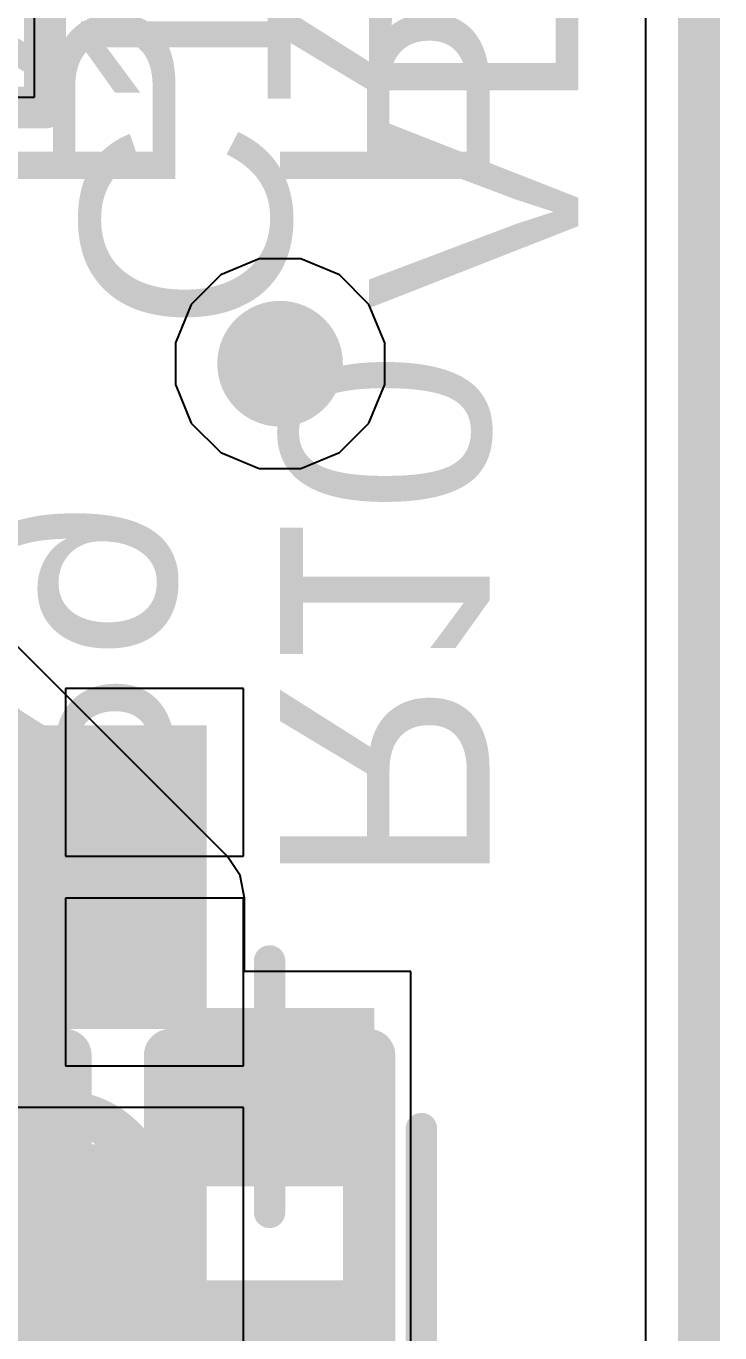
# Model space of a CAD drawing. Header units: inches. Extents: x -1.9 to 51.5, y -1.6 to 35.1.
# Drawn here: x 46.79 to 50.1, y 10.38 to 16.61 of the extents above; entities that cross this region are included whole.
import ezdxf

# ---------------------------------------------------------------- set-up
doc = ezdxf.new("R2010")
doc.units = ezdxf.units.IN
for name, color, linetype in [('Assembly Notes', 76, 'Continuous'), ('Board Shape', 56, 'Continuous'), ('Bottom Layer', 76, 'Continuous'), ('Bottom Layer 1', 5, 'Continuous'), ('Bottom Overlay', 54, 'Continuous'), ('Bottom Paste', 16, 'Continuous'), ('Bottom Solder', 6, 'Continuous'), ('Mechanical 13', 56, 'Continuous'), ('Mechanical 15', 56, 'Continuous'), ('Mechanical 16', 56, 'Continuous'), ('Mechanical 5', 56, 'Continuous'), ('Top Layer', 16, 'Continuous'), ('Top Layer 1', 1, 'Continuous'), ('Top Overlay', 2, 'Continuous'), ('Top Paste', 8, 'Continuous'), ('Top Solder', 216, 'Continuous'), ('Via Holes', 16, 'Continuous')]:
    doc.layers.add(name, color=color, linetype=linetype)
doc.styles.add('Arial', font='', dxfattribs={"height": 0.2})
doc.styles.add('GOST type B', font='', dxfattribs={"height": 0.2})
doc.styles.get('Arial').set_extended_font_data('Arial')
doc.styles.get('GOST type B').set_extended_font_data('GOST type B')

# ---------------------------------------------------------------- blocks, each defined once
blk = doc.blocks.new('0603R_B_102')
at = {"layer": 'Bottom Layer 1'}
for points in [[(-0.25000077, 0.47500032), (-0.25000077, -0.47500032), (-1.05000171, -0.47500032), (-1.05000171, 0.47500032)], [(1.04999917, 0.47500032), (1.04999917, -0.47500032), (0.24999823, -0.47500032), (0.24999823, 0.47500032)]]:
    blk.add_hatch(color=5, dxfattribs=at).paths.add_polyline_path(points)
at = {"layer": 'Bottom Paste'}
for points in [[(-0.25000077, 0.47500032), (-0.25000077, -0.47500032), (-1.05000171, -0.47500032), (-1.05000171, 0.47500032)], [(1.04999917, 0.47500032), (1.04999917, -0.47500032), (0.24999823, -0.47500032), (0.24999823, 0.47500032)]]:
    blk.add_hatch(color=16, dxfattribs=at).paths.add_polyline_path(points)
at = {"layer": 'Bottom Solder'}
for points in [[(-0.22499955, 0.50000154), (-0.22499955, -0.50000154), (-1.07500293, -0.50000154), (-1.07500293, 0.50000154)], [(1.07500039, 0.50000154), (1.07500039, -0.50000154), (0.22499701, -0.50000154), (0.22499701, 0.50000154)]]:
    blk.add_hatch(color=6, dxfattribs=at).paths.add_polyline_path(points)
at = {"layer": 'Assembly Notes'}
for points in [[(-0.8500008399999999, -0.47500032, 0.2499995, 0.2499995, 0), (-0.8500008399999999, 0.47500032, 0.2499995, 0.2499995, 0)], [(0.8499983, 0.47500032, 0.2499995, 0.2499995, 0), (-0.8500008399999999, 0.47500032, 0.2499995, 0.2499995, 0)], [(0.8499983, -0.47500032, 0.2499995, 0.2499995, 0), (0.8499983, 0.47500032, 0.2499995, 0.2499995, 0)], [(0.8499983, -0.47500032, 0.2499995, 0.2499995, 0), (-0.8500008399999999, -0.47500032, 0.2499995, 0.2499995, 0)]]:
    blk.add_lwpolyline(points, format="xyseb", dxfattribs=at)
for points in [[(-0.9125000799999999, 0.47500032, 0.12499848, 0.12499848, 1), (-0.7875015999999999, 0.47500032, 0.12499848, 0.12499848, 1)], [(-0.9125000799999999, 0.47500032, 0.12499848, 0.12499848, 1), (-0.7875015999999999, 0.47500032, 0.12499848, 0.12499848, 1)], [(0.78749906, 0.47500032, 0.12499848, 0.12499848, 1), (0.9124975399999999, 0.47500032, 0.12499848, 0.12499848, 1)], [(0.78749906, 0.47500032, 0.12499848, 0.12499848, 1), (0.9124975399999999, 0.47500032, 0.12499848, 0.12499848, 1)], [(-0.9125000799999999, -0.47500032, 0.12499848, 0.12499848, 1), (-0.7875015999999999, -0.47500032, 0.12499848, 0.12499848, 1)], [(-0.9125000799999999, -0.47500032, 0.12499848, 0.12499848, 1), (-0.7875015999999999, -0.47500032, 0.12499848, 0.12499848, 1)], [(0.78749906, -0.47500032, 0.12499848, 0.12499848, 1), (0.9124975399999999, -0.47500032, 0.12499848, 0.12499848, 1)], [(0.78749906, -0.47500032, 0.12499848, 0.12499848, 1), (0.9124975399999999, -0.47500032, 0.12499848, 0.12499848, 1)]]:
    blk.add_lwpolyline(points, format="xyseb", close=True, dxfattribs=at)
at = {"layer": 'Bottom Overlay'}
for points in [[(0.499999, 0.72499982, 0.1499997, 0.1499997, 0), (-0.499999, 0.72499982, 0.1499997, 0.1499997, 0)], [(0.499999, -0.72499982, 0.1499997, 0.1499997, 0), (-0.499999, -0.72499982, 0.1499997, 0.1499997, 0)]]:
    blk.add_lwpolyline(points, format="xyseb", dxfattribs=at)
for points in [[(-0.53749956, 0.72499982, 0.07499858, 0.07499858, 1), (-0.46249844, 0.72499982, 0.07499858, 0.07499858, 1)], [(0.46249844, 0.72499982, 0.07499858, 0.07499858, 1), (0.53749956, 0.72499982, 0.07499858, 0.07499858, 1)], [(-0.53749956, -0.72499982, 0.07499858, 0.07499858, 1), (-0.46249844, -0.72499982, 0.07499858, 0.07499858, 1)], [(0.46249844, -0.72499982, 0.07499858, 0.07499858, 1), (0.53749956, -0.72499982, 0.07499858, 0.07499858, 1)]]:
    blk.add_lwpolyline(points, format="xyseb", close=True, dxfattribs=at)
at = {"layer": 'Assembly Notes', "style": 'GOST type B', "text_generation_flag": 2}
blk.add_text('R8', height=2.15000078, rotation=-180, dxfattribs=at).set_placement((-2.40000028, -1.39999974))
blk = doc.blocks.new('0603R_B_103')
at = {"layer": 'Bottom Layer 1'}
for points in [[(-0.25000077, 0.47500032), (-0.25000077, -0.47500032), (-1.05000171, -0.47500032), (-1.05000171, 0.47500032)], [(1.04999917, 0.47500032), (1.04999917, -0.47500032), (0.24999823, -0.47500032), (0.24999823, 0.47500032)]]:
    blk.add_hatch(color=5, dxfattribs=at).paths.add_polyline_path(points)
at = {"layer": 'Bottom Paste'}
for points in [[(-0.25000077, 0.47500032), (-0.25000077, -0.47500032), (-1.05000171, -0.47500032), (-1.05000171, 0.47500032)], [(1.04999917, 0.47500032), (1.04999917, -0.47500032), (0.24999823, -0.47500032), (0.24999823, 0.47500032)]]:
    blk.add_hatch(color=16, dxfattribs=at).paths.add_polyline_path(points)
at = {"layer": 'Bottom Solder'}
for points in [[(-0.22499955, 0.50000154), (-0.22499955, -0.50000154), (-1.07500293, -0.50000154), (-1.07500293, 0.50000154)], [(1.07500039, 0.50000154), (1.07500039, -0.50000154), (0.22499701, -0.50000154), (0.22499701, 0.50000154)]]:
    blk.add_hatch(color=6, dxfattribs=at).paths.add_polyline_path(points)
at = {"layer": 'Assembly Notes'}
for points in [[(-0.8500008399999999, -0.47500032, 0.2499995, 0.2499995, 0), (-0.8500008399999999, 0.47500032, 0.2499995, 0.2499995, 0)], [(0.8499983, 0.47500032, 0.2499995, 0.2499995, 0), (-0.8500008399999999, 0.47500032, 0.2499995, 0.2499995, 0)], [(0.8499983, -0.47500032, 0.2499995, 0.2499995, 0), (0.8499983, 0.47500032, 0.2499995, 0.2499995, 0)], [(0.8499983, -0.47500032, 0.2499995, 0.2499995, 0), (-0.8500008399999999, -0.47500032, 0.2499995, 0.2499995, 0)]]:
    blk.add_lwpolyline(points, format="xyseb", dxfattribs=at)
for points in [[(-0.9125000799999999, 0.47500032, 0.12499848, 0.12499848, 1), (-0.7875015999999999, 0.47500032, 0.12499848, 0.12499848, 1)], [(-0.9125000799999999, 0.47500032, 0.12499848, 0.12499848, 1), (-0.7875015999999999, 0.47500032, 0.12499848, 0.12499848, 1)], [(0.78749906, 0.47500032, 0.12499848, 0.12499848, 1), (0.9124975399999999, 0.47500032, 0.12499848, 0.12499848, 1)], [(0.78749906, 0.47500032, 0.12499848, 0.12499848, 1), (0.9124975399999999, 0.47500032, 0.12499848, 0.12499848, 1)], [(-0.9125000799999999, -0.47500032, 0.12499848, 0.12499848, 1), (-0.7875015999999999, -0.47500032, 0.12499848, 0.12499848, 1)], [(-0.9125000799999999, -0.47500032, 0.12499848, 0.12499848, 1), (-0.7875015999999999, -0.47500032, 0.12499848, 0.12499848, 1)], [(0.78749906, -0.47500032, 0.12499848, 0.12499848, 1), (0.9124975399999999, -0.47500032, 0.12499848, 0.12499848, 1)], [(0.78749906, -0.47500032, 0.12499848, 0.12499848, 1), (0.9124975399999999, -0.47500032, 0.12499848, 0.12499848, 1)]]:
    blk.add_lwpolyline(points, format="xyseb", close=True, dxfattribs=at)
at = {"layer": 'Bottom Overlay'}
for points in [[(0.499999, 0.72499982, 0.1499997, 0.1499997, 0), (-0.499999, 0.72499982, 0.1499997, 0.1499997, 0)], [(0.499999, -0.72499982, 0.1499997, 0.1499997, 0), (-0.499999, -0.72499982, 0.1499997, 0.1499997, 0)]]:
    blk.add_lwpolyline(points, format="xyseb", dxfattribs=at)
for points in [[(-0.53749956, 0.72499982, 0.07499858, 0.07499858, 1), (-0.46249844, 0.72499982, 0.07499858, 0.07499858, 1)], [(0.46249844, 0.72499982, 0.07499858, 0.07499858, 1), (0.53749956, 0.72499982, 0.07499858, 0.07499858, 1)], [(-0.53749956, -0.72499982, 0.07499858, 0.07499858, 1), (-0.46249844, -0.72499982, 0.07499858, 0.07499858, 1)], [(0.46249844, -0.72499982, 0.07499858, 0.07499858, 1), (0.53749956, -0.72499982, 0.07499858, 0.07499858, 1)]]:
    blk.add_lwpolyline(points, format="xyseb", close=True, dxfattribs=at)
at = {"layer": 'Assembly Notes', "style": 'GOST type B', "text_generation_flag": 2}
blk.add_text('R7', height=2.15000078, rotation=-180, dxfattribs=at).set_placement((-2.40000028, -1.39999974))
blk = doc.blocks.new('0603R_164')
at = {"layer": 'Top Layer 1'}
for points in [[(-1.05000171, -0.47500032), (-1.05000171, 0.47500032), (-0.25000077, 0.47500032), (-0.25000077, -0.47500032)], [(0.24999823, -0.47500032), (0.24999823, 0.47500032), (1.04999917, 0.47500032), (1.04999917, -0.47500032)]]:
    blk.add_hatch(color=1, dxfattribs=at).paths.add_polyline_path(points)
at = {"layer": 'Top Paste'}
for points in [[(-1.05000171, -0.47500032), (-1.05000171, 0.47500032), (-0.25000077, 0.47500032), (-0.25000077, -0.47500032)], [(0.24999823, -0.47500032), (0.24999823, 0.47500032), (1.04999917, 0.47500032), (1.04999917, -0.47500032)]]:
    blk.add_hatch(color=8, dxfattribs=at).paths.add_polyline_path(points)
at = {"layer": 'Top Solder'}
for points in [[(-1.07500293, -0.50000154), (-1.07500293, 0.50000154), (-0.22499955, 0.50000154), (-0.22499955, -0.50000154)], [(0.22499701, -0.50000154), (0.22499701, 0.50000154), (1.07500039, 0.50000154), (1.07500039, -0.50000154)]]:
    blk.add_hatch(color=216, dxfattribs=at).paths.add_polyline_path(points)
at = {"layer": 'Assembly Notes'}
for points in [[(-0.8500008399999999, 0.47500032, 0.2499995, 0.2499995, 0), (0.8499983, 0.47500032, 0.2499995, 0.2499995, 0)], [(-0.8500008399999999, -0.47500032, 0.2499995, 0.2499995, 0), (-0.8500008399999999, 0.47500032, 0.2499995, 0.2499995, 0)], [(0.8499983, -0.47500032, 0.2499995, 0.2499995, 0), (0.8499983, 0.47500032, 0.2499995, 0.2499995, 0)], [(-0.8500008399999999, -0.47500032, 0.2499995, 0.2499995, 0), (0.8499983, -0.47500032, 0.2499995, 0.2499995, 0)]]:
    blk.add_lwpolyline(points, format="xyseb", dxfattribs=at)
for points in [[(-0.9125000799999999, 0.47500032, 0.12499848, 0.12499848, 1), (-0.7875015999999999, 0.47500032, 0.12499848, 0.12499848, 1)], [(-0.9125000799999999, 0.47500032, 0.12499848, 0.12499848, 1), (-0.7875015999999999, 0.47500032, 0.12499848, 0.12499848, 1)], [(0.78749906, 0.47500032, 0.12499848, 0.12499848, 1), (0.9124975399999999, 0.47500032, 0.12499848, 0.12499848, 1)], [(0.78749906, 0.47500032, 0.12499848, 0.12499848, 1), (0.9124975399999999, 0.47500032, 0.12499848, 0.12499848, 1)], [(-0.9125000799999999, -0.47500032, 0.12499848, 0.12499848, 1), (-0.7875015999999999, -0.47500032, 0.12499848, 0.12499848, 1)], [(-0.9125000799999999, -0.47500032, 0.12499848, 0.12499848, 1), (-0.7875015999999999, -0.47500032, 0.12499848, 0.12499848, 1)], [(0.78749906, -0.47500032, 0.12499848, 0.12499848, 1), (0.9124975399999999, -0.47500032, 0.12499848, 0.12499848, 1)], [(0.78749906, -0.47500032, 0.12499848, 0.12499848, 1), (0.9124975399999999, -0.47500032, 0.12499848, 0.12499848, 1)]]:
    blk.add_lwpolyline(points, format="xyseb", close=True, dxfattribs=at)
at = {"layer": 'Top Overlay'}
for points in [[(-0.499999, 0.72499982, 0.1499997, 0.1499997, 0), (0.499999, 0.72499982, 0.1499997, 0.1499997, 0)], [(-0.499999, -0.72499982, 0.1499997, 0.1499997, 0), (0.499999, -0.72499982, 0.1499997, 0.1499997, 0)]]:
    blk.add_lwpolyline(points, format="xyseb", dxfattribs=at)
for points in [[(-0.53749956, 0.72499982, 0.07499858, 0.07499858, 1), (-0.46249844, 0.72499982, 0.07499858, 0.07499858, 1)], [(0.46249844, 0.72499982, 0.07499858, 0.07499858, 1), (0.53749956, 0.72499982, 0.07499858, 0.07499858, 1)], [(-0.53749956, -0.72499982, 0.07499858, 0.07499858, 1), (-0.46249844, -0.72499982, 0.07499858, 0.07499858, 1)], [(0.46249844, -0.72499982, 0.07499858, 0.07499858, 1), (0.53749956, -0.72499982, 0.07499858, 0.07499858, 1)]]:
    blk.add_lwpolyline(points, format="xyseb", close=True, dxfattribs=at)
at = {"layer": 'Assembly Notes', "style": 'GOST type B'}
blk.add_text('R6', height=2.15000078, rotation=360, dxfattribs=at).set_placement((-2.40000028, 1.39999974))
blk = doc.blocks.new('0805D_170')
at = {"layer": 'Top Layer 1'}
for points in [[(-1.70000041, -0.7499997700000002), (-1.70000041, 0.7499997699999997), (-0.3000006700000001, 0.7499997700000002), (-0.3000006699999999, -0.7499997699999997)], [(0.3000006700000001, -0.7499997700000002), (0.3000006699999999, 0.7499997699999997), (1.70000041, 0.7499997700000002), (1.70000041, -0.7499997699999997)]]:
    blk.add_hatch(color=1, dxfattribs=at).paths.add_polyline_path(points)
at = {"layer": 'Top Paste'}
for points in [[(-1.70000041, -0.7499997700000002), (-1.70000041, 0.7499997699999997), (-0.3000006700000001, 0.7499997700000002), (-0.3000006699999999, -0.7499997699999997)], [(0.3000006700000001, -0.7499997700000002), (0.3000006699999999, 0.7499997699999997), (1.70000041, 0.7499997700000002), (1.70000041, -0.7499997699999997)]]:
    blk.add_hatch(color=8, dxfattribs=at).paths.add_polyline_path(points)
at = {"layer": 'Top Solder'}
for points in [[(-1.72500163, -0.7750009900000001), (-1.72500163, 0.7750009899999998), (-0.2749994500000001, 0.7750009900000001), (-0.2749994499999999, -0.7750009899999998)], [(0.2749994500000001, -0.7750009900000001), (0.2749994499999999, 0.7750009899999998), (1.72500163, 0.7750009900000001), (1.72500163, -0.7750009899999998)]]:
    blk.add_hatch(color=216, dxfattribs=at).paths.add_polyline_path(points)
at = {"layer": 'Top Overlay'}
for points in [[(0.5999987999999999, 1.07499912, 0.1499997, 0.1499997, 0), (-0.5999987999999999, 1.07499912, 0.1499997, 0.1499997, 0)], [(1.97499986, 1.07499912, 0.1499997, 0.1499997, 0), (1.32500116, 1.07499912, 0.1499997, 0.1499997, 0)], [(1.97499986, 0.4250004199999999, 0.1499997, 0.1499997, 0), (1.97499986, 1.07499912, 0.1499997, 0.1499997, 0)], [(1.97499986, -1.07499912, 0.1499997, 0.1499997, 0), (1.97499986, -0.4250004199999999, 0.1499997, 0.1499997, 0)], [(0.5999987999999999, -1.07499912, 0.1499997, 0.1499997, 0), (-0.5999987999999999, -1.07499912, 0.1499997, 0.1499997, 0)], [(1.97499986, -1.07499912, 0.1499997, 0.1499997, 0), (1.32500116, -1.07499912, 0.1499997, 0.1499997, 0)]]:
    blk.add_lwpolyline(points, format="xyseb", dxfattribs=at)
for points in [[(-0.63749936, 1.07499912, 0.07499858, 0.07499858, 1), (-0.56249824, 1.07499912, 0.07499858, 0.07499858, 1)], [(0.56249824, 1.07499912, 0.07499858, 0.07499858, 1), (0.63749936, 1.07499912, 0.07499858, 0.07499858, 1)], [(1.2875006, 1.07499912, 0.07499858, 0.07499858, 1), (1.36250172, 1.07499912, 0.07499858, 0.07499858, 1)], [(1.9374993, 1.07499912, 0.07499858, 0.07499858, 1), (2.01250042, 1.07499912, 0.07499858, 0.07499858, 1)], [(1.9374993, 1.07499912, 0.07499858, 0.07499858, 1), (2.01250042, 1.07499912, 0.07499858, 0.07499858, 1)], [(1.9374993, 0.4250004199999999, 0.07499858, 0.07499858, 1), (2.01250042, 0.4250004199999999, 0.07499858, 0.07499858, 1)], [(1.9374993, -0.4250004199999999, 0.07499858, 0.07499858, 1), (2.01250042, -0.4250004199999999, 0.07499858, 0.07499858, 1)], [(-0.63749936, -1.07499912, 0.07499858, 0.07499858, 1), (-0.56249824, -1.07499912, 0.07499858, 0.07499858, 1)], [(0.56249824, -1.07499912, 0.07499858, 0.07499858, 1), (0.63749936, -1.07499912, 0.07499858, 0.07499858, 1)], [(1.2875006, -1.07499912, 0.07499858, 0.07499858, 1), (1.36250172, -1.07499912, 0.07499858, 0.07499858, 1)], [(1.9374993, -1.07499912, 0.07499858, 0.07499858, 1), (2.01250042, -1.07499912, 0.07499858, 0.07499858, 1)], [(1.9374993, -1.07499912, 0.07499858, 0.07499858, 1), (2.01250042, -1.07499912, 0.07499858, 0.07499858, 1)]]:
    blk.add_lwpolyline(points, format="xyseb", close=True, dxfattribs=at)
blk = doc.blocks.new('1210C_176')
at = {"layer": 'Top Layer 1'}
for points in [[(-2.10207606, 1.35309991), (-1.14792506, 1.35309991), (-1.14792506, -1.35309991), (-2.10207606, -1.35309991)], [(1.14792506, 1.35309991), (2.10207606, 1.35309991), (2.10207606, -1.35309991), (1.14792506, -1.35309991)]]:
    blk.add_hatch(color=1, dxfattribs=at).paths.add_polyline_path(points)
at = {"layer": 'Top Paste'}
for points in [[(-2.10207606, 1.35309991), (-1.14792506, 1.35309991), (-1.14792506, -1.35309991), (-2.10207606, -1.35309991)], [(1.14792506, 1.35309991), (2.10207606, 1.35309991), (2.10207606, -1.35309991), (1.14792506, -1.35309991)]]:
    blk.add_hatch(color=8, dxfattribs=at).paths.add_polyline_path(points)
at = {"layer": 'Top Solder'}
for points in [[(-2.12707728, 1.37810113), (-1.12292384, 1.37810113), (-1.12292384, -1.37810113), (-2.12707728, -1.37810113)], [(1.12292384, 1.37810113), (2.12707728, 1.37810113), (2.12707728, -1.37810113), (1.12292384, -1.37810113)]]:
    blk.add_hatch(color=216, dxfattribs=at).paths.add_polyline_path(points)
at = {"layer": 'Mechanical 13'}
for points in [[(-1.59999934, 1.25000004, 0.1999996, 0.1999996, 0), (1.59999934, 1.25000004, 0.1999996, 0.1999996, 0)], [(-1.59999934, 1.25000004, 0.1999996, 0.1999996, 0), (-1.59999934, -1.25000004, 0.1999996, 0.1999996, 0)], [(1.59999934, 1.25000004, 0.1999996, 0.1999996, 0), (1.59999934, -1.25000004, 0.1999996, 0.1999996, 0)], [(-1.59999934, -1.25000004, 0.1999996, 0.1999996, 0), (1.59999934, -1.25000004, 0.1999996, 0.1999996, 0)]]:
    blk.add_lwpolyline(points, format="xyseb", dxfattribs=at)
for points in [[(-1.64999924, 1.25000004, 0.0999998, 0.0999998, 1), (-1.54999944, 1.25000004, 0.0999998, 0.0999998, 1)], [(-1.64999924, 1.25000004, 0.0999998, 0.0999998, 1), (-1.54999944, 1.25000004, 0.0999998, 0.0999998, 1)], [(1.54999944, 1.25000004, 0.0999998, 0.0999998, 1), (1.64999924, 1.25000004, 0.0999998, 0.0999998, 1)], [(1.54999944, 1.25000004, 0.0999998, 0.0999998, 1), (1.64999924, 1.25000004, 0.0999998, 0.0999998, 1)], [(-1.64999924, -1.25000004, 0.0999998, 0.0999998, 1), (-1.54999944, -1.25000004, 0.0999998, 0.0999998, 1)], [(-1.64999924, -1.25000004, 0.0999998, 0.0999998, 1), (-1.54999944, -1.25000004, 0.0999998, 0.0999998, 1)], [(1.54999944, -1.25000004, 0.0999998, 0.0999998, 1), (1.64999924, -1.25000004, 0.0999998, 0.0999998, 1)], [(1.54999944, -1.25000004, 0.0999998, 0.0999998, 1), (1.64999924, -1.25000004, 0.0999998, 0.0999998, 1)]]:
    blk.add_lwpolyline(points, format="xyseb", close=True, dxfattribs=at)
at = {"layer": 'Mechanical 15'}
for points in [[(-2.35207556, 1.60309814, 0.1999996, 0.1999996, 0), (2.35207556, 1.60309814, 0.1999996, 0.1999996, 0)], [(-2.35207556, 1.60309814, 0.1999996, 0.1999996, 0), (-2.35207556, -1.60310068, 0.1999996, 0.1999996, 0)], [(2.35207556, 1.60309814, 0.1999996, 0.1999996, 0), (2.35207556, -1.60310068, 0.1999996, 0.1999996, 0)], [(-2.35207556, -1.60310068, 0.1999996, 0.1999996, 0), (2.35207556, -1.60310068, 0.1999996, 0.1999996, 0)]]:
    blk.add_lwpolyline(points, format="xyseb", dxfattribs=at)
for points in [[(-2.40207546, 1.60309814, 0.0999998, 0.0999998, 1), (-2.30207566, 1.60309814, 0.0999998, 0.0999998, 1)], [(-2.40207546, 1.60309814, 0.0999998, 0.0999998, 1), (-2.30207566, 1.60309814, 0.0999998, 0.0999998, 1)], [(2.30207566, 1.60309814, 0.0999998, 0.0999998, 1), (2.40207546, 1.60309814, 0.0999998, 0.0999998, 1)], [(2.30207566, 1.60309814, 0.0999998, 0.0999998, 1), (2.40207546, 1.60309814, 0.0999998, 0.0999998, 1)], [(-2.40207546, -1.60310068, 0.0999998, 0.0999998, 1), (-2.30207566, -1.60310068, 0.0999998, 0.0999998, 1)], [(-2.40207546, -1.60310068, 0.0999998, 0.0999998, 1), (-2.30207566, -1.60310068, 0.0999998, 0.0999998, 1)], [(2.30207566, -1.60310068, 0.0999998, 0.0999998, 1), (2.40207546, -1.60310068, 0.0999998, 0.0999998, 1)], [(2.30207566, -1.60310068, 0.0999998, 0.0999998, 1), (2.40207546, -1.60310068, 0.0999998, 0.0999998, 1)]]:
    blk.add_lwpolyline(points, format="xyseb", close=True, dxfattribs=at)
at = {"layer": 'Mechanical 16'}
for points in [[(0, 0.499999, 0.0999998, 0.0999998, 0), (0, -0.499999, 0.0999998, 0.0999998, 0)], [(-0.499999, 0, 0.0999998, 0.0999998, 0), (0.499999, 0, 0.0999998, 0.0999998, 0)]]:
    blk.add_lwpolyline(points, format="xyseb", dxfattribs=at)
for points in [[(-0.02499868, 0.499999, 0.0499999, 0.0499999, 1), (0.02499868, 0.499999, 0.0499999, 0.0499999, 1)], [(-0.5249976799999999, 0, 0.0499999, 0.0499999, 1), (-0.47500032, 0, 0.0499999, 0.0499999, 1)], [(0.47500032, 0, 0.0499999, 0.0499999, 1), (0.5249976799999999, 0, 0.0499999, 0.0499999, 1)], [(-0.02499868, -0.499999, 0.0499999, 0.0499999, 1), (0.02499868, -0.499999, 0.0499999, 0.0499999, 1)]]:
    blk.add_lwpolyline(points, format="xyseb", close=True, dxfattribs=at)
at = {"layer": 'Mechanical 5'}
for points in [[(-2.35207556, 1.60309814, 0.1999996, 0.1999996, 0), (2.35207556, 1.60309814, 0.1999996, 0.1999996, 0)], [(-2.35207556, 1.60309814, 0.1999996, 0.1999996, 0), (-2.35207556, -1.60310322, 0.1999996, 0.1999996, 0)], [(2.35207556, 1.60309814, 0.1999996, 0.1999996, 0), (2.35207556, -1.60310322, 0.1999996, 0.1999996, 0)], [(-2.35207556, -1.60310322, 0.1999996, 0.1999996, 0), (2.35207556, -1.60310322, 0.1999996, 0.1999996, 0)]]:
    blk.add_lwpolyline(points, format="xyseb", dxfattribs=at)
for points in [[(-2.40207546, 1.60309814, 0.0999998, 0.0999998, 1), (-2.30207566, 1.60309814, 0.0999998, 0.0999998, 1)], [(-2.40207546, 1.60309814, 0.0999998, 0.0999998, 1), (-2.30207566, 1.60309814, 0.0999998, 0.0999998, 1)], [(2.30207566, 1.60309814, 0.0999998, 0.0999998, 1), (2.40207546, 1.60309814, 0.0999998, 0.0999998, 1)], [(2.30207566, 1.60309814, 0.0999998, 0.0999998, 1), (2.40207546, 1.60309814, 0.0999998, 0.0999998, 1)], [(-2.40207546, -1.60310322, 0.0999998, 0.0999998, 1), (-2.30207566, -1.60310322, 0.0999998, 0.0999998, 1)], [(-2.40207546, -1.60310322, 0.0999998, 0.0999998, 1), (-2.30207566, -1.60310322, 0.0999998, 0.0999998, 1)], [(2.30207566, -1.60310322, 0.0999998, 0.0999998, 1), (2.40207546, -1.60310322, 0.0999998, 0.0999998, 1)], [(2.30207566, -1.60310322, 0.0999998, 0.0999998, 1), (2.40207546, -1.60310322, 0.0999998, 0.0999998, 1)]]:
    blk.add_lwpolyline(points, format="xyseb", close=True, dxfattribs=at)
at = {"layer": 'Top Overlay'}
for points in [[(-0.75000104, 1.27500126, 0.1499997, 0.1499997, 0), (0.75000104, 1.27500126, 0.1499997, 0.1499997, 0)], [(0, 0.9249994199999999, 0.1499997, 0.1499997, 0), (0, 0, 0.1499997, 0.1499997, 0)], [(0, 0, 0.1499997, 0.1499997, 0), (0, -0.9249994199999999, 0.1499997, 0.1499997, 0)], [(-0.75000104, -1.27500126, 0.1499997, 0.1499997, 0), (0.75000104, -1.27500126, 0.1499997, 0.1499997, 0)]]:
    blk.add_lwpolyline(points, format="xyseb", dxfattribs=at)
for points in [[(-0.7875015999999999, 1.27500126, 0.07499858, 0.07499858, 1), (-0.7125004799999999, 1.27500126, 0.07499858, 0.07499858, 1)], [(0.7125004799999999, 1.27500126, 0.07499858, 0.07499858, 1), (0.7875015999999999, 1.27500126, 0.07499858, 0.07499858, 1)], [(-0.03750056, 0.9249994199999999, 0.07499858, 0.07499858, 1), (0.03750056, 0.9249994199999999, 0.07499858, 0.07499858, 1)], [(-0.03750056, 0, 0.07499858, 0.07499858, 1), (0.03750056, 0, 0.07499858, 0.07499858, 1)], [(-0.03750056, 0, 0.07499858, 0.07499858, 1), (0.03750056, 0, 0.07499858, 0.07499858, 1)], [(-0.03750056, -0.9249994199999999, 0.07499858, 0.07499858, 1), (0.03750056, -0.9249994199999999, 0.07499858, 0.07499858, 1)], [(-0.7875015999999999, -1.27500126, 0.07499858, 0.07499858, 1), (-0.7125004799999999, -1.27500126, 0.07499858, 0.07499858, 1)], [(0.7125004799999999, -1.27500126, 0.07499858, 0.07499858, 1), (0.7875015999999999, -1.27500126, 0.07499858, 0.07499858, 1)]]:
    blk.add_lwpolyline(points, format="xyseb", close=True, dxfattribs=at)
at = {"layer": 'Mechanical 5', "style": 'Arial'}
blk.add_text('C17', height=1.00000054, dxfattribs=at).set_placement((-1.016e-05, 0.01108456))

msp = doc.modelspace()

# ---------------------------------------------------------------- hatches: boundary and pattern name
at = {"layer": 'Bottom Layer'}
h = msp.add_hatch(color=76, dxfattribs=at)
edge = h.paths.add_edge_path()
edge.add_arc((48.00003862, 15.0000208), 0.2999994, 0, 360)
at = {"layer": 'Bottom Layer 1'}
h = msp.add_hatch(color=5, dxfattribs=at)
edge = h.paths.add_edge_path()
edge.add_arc((48.00003862, 15.0000208), 0.2999994, 0, 360)
at = {"layer": 'Top Layer'}
h = msp.add_hatch(color=16, dxfattribs=at)
edge = h.paths.add_edge_path()
edge.add_arc((48.00003862, 15.0000208), 0.2999994, 0, 360)
at = {"layer": 'Top Layer 1'}
h = msp.add_hatch(color=1, dxfattribs=at)
edge = h.paths.add_edge_path()
edge.add_arc((48.00003862, 15.0000208), 0.2999994, 0, 360)
at = {"layer": 'Via Holes'}
h = msp.add_hatch(color=7, dxfattribs=at)
edge = h.paths.add_edge_path()
edge.add_arc((48.00003862, 15.0000208), 0.1499997, 0, 360)

# ---------------------------------------------------------------- linework, layer by layer
at = {"layer": 'Board Shape'}
msp.add_lwpolyline([(49.99999905999999, 2.99999908, 0.1999996, 0.1999996, 0), (49.99999905999999, 31.9999995, 0.1999996, 0.1999996, 0)], format="xyseb", dxfattribs=at)
at = {"layer": 'Bottom Layer'}
for p, q in [((49.74511767999999, 31.99999696), (49.7451126, 2.99999908)), ((47.90058238, 15.5000198), (47.71681083999999, 15.42390108)), ((48.09949485999999, 15.5000198), (47.90058238, 15.5000198)), ((48.2832664, 15.42390108), (48.09949485999999, 15.5000198)), ((47.71681083999999, 15.42390108), (47.57615834, 15.28324858)), ((48.4239189, 15.28324858), (48.2832664, 15.42390108)), ((47.57615834, 15.28324858), (47.50003962, 15.09947704)), ((48.50003762, 15.09947704), (48.4239189, 15.28324858)), ((47.50003962, 15.09947704), (47.50003962, 14.90056456)), ((48.50003762, 14.90056456), (48.50003762, 15.09947704)), ((47.50003962, 14.90056456), (47.57615834, 14.71679302)), ((48.4239189, 14.71679302), (48.50003762, 14.90056456)), ((47.57615834, 14.71679302), (47.71681083999999, 14.57614052)), ((48.2832664, 14.57614052), (48.4239189, 14.71679302)), ((47.71681083999999, 14.57614052), (47.90058238, 14.5000218)), ((48.09949485999999, 14.5000218), (48.2832664, 14.57614052)), ((47.90058238, 14.5000218), (48.09949485999999, 14.5000218))]:
    msp.add_line(p, q, dxfattribs=at)
at = {"layer": 'Bottom Layer 1'}
for p, q in [((49.74511767999999, 31.99999696), (49.7451126, 2.99999908)), ((47.74826366, 12.64826528), (44.91262798, 15.48390096)), ((47.80904331999999, 12.5573028), (47.74826366, 12.64826528)), ((47.83038694, 12.45000304), (47.80904331999999, 12.5573028)), ((47.83038694, 12.1000012), (47.83038694, 12.45000304)), ((48.62500053999999, 12.1000012), (47.83038694, 12.1000012)), ((48.62500053999999, 10.90000868), (48.62500053999999, 12.1000012)), ((48.62500562, 10.90000868), (48.62500053999999, 10.90000868)), ((48.62500562, 10.79999618), (48.62500562, 10.90000868)), ((48.62500053999999, 9.60000874), (48.62500053999999, 10.79999618)), ((48.62500053999999, 10.79999618), (48.62500562, 10.79999618))]:
    msp.add_line(p, q, dxfattribs=at)
for points in [[(44.30000284, 15.70000162, 0.1499997, 0.1499997, 0), (47.55000141999999, 12.45000304, 0.1499997, 0.1499997, 0)], [(47.55000141999999, 11.82500302, 0.1499997, 0.1499997, 0), (47.55000141999999, 12.45000304, 0.1499997, 0.1499997, 0)], [(47.55000141999999, 11.82500302, 0.1499997, 0.1499997, 0), (47.87500204, 11.5000024, 0.1499997, 0.1499997, 0)], [(47.87500204, 11.5000024, 0.1499997, 0.1499997, 0), (47.95000062, 11.5000024, 0.1499997, 0.1499997, 0)]]:
    msp.add_lwpolyline(points, format="xyseb", dxfattribs=at)
for points in [[(47.51250086, 12.45000304, 0.07499858, 0.07499858, 1), (47.58750198, 12.45000304, 0.07499858, 0.07499858, 1)], [(47.51250086, 12.45000304, 0.07499858, 0.07499858, 1), (47.58750198, 12.45000304, 0.07499858, 0.07499858, 1)], [(47.51250086, 11.82500302, 0.07499858, 0.07499858, 1), (47.58750198, 11.82500302, 0.07499858, 0.07499858, 1)], [(47.51250086, 11.82500302, 0.07499858, 0.07499858, 1), (47.58750198, 11.82500302, 0.07499858, 0.07499858, 1)], [(47.83750148, 11.5000024, 0.07499858, 0.07499858, 1), (47.9125026, 11.5000024, 0.07499858, 0.07499858, 1)], [(47.83750148, 11.5000024, 0.07499858, 0.07499858, 1), (47.9125026, 11.5000024, 0.07499858, 0.07499858, 1)], [(47.91250006, 11.5000024, 0.07499858, 0.07499858, 1), (47.98750118, 11.5000024, 0.07499858, 0.07499858, 1)]]:
    msp.add_lwpolyline(points, format="xyseb", close=True, dxfattribs=at)
at = {"layer": 'Top Layer'}
for p, q in [((49.74511767999999, 31.99999696), (49.7451126, 2.99999908)), ((47.90058238, 15.5000198), (47.71681083999999, 15.42390108)), ((48.09949485999999, 15.5000198), (47.90058238, 15.5000198)), ((48.2832664, 15.42390108), (48.09949485999999, 15.5000198)), ((47.71681083999999, 15.42390108), (47.57615834, 15.28324858)), ((48.4239189, 15.28324858), (48.2832664, 15.42390108)), ((47.57615834, 15.28324858), (47.50003962, 15.09947704)), ((48.50003762, 15.09947704), (48.4239189, 15.28324858)), ((47.50003962, 15.09947704), (47.50003962, 14.90056456)), ((48.50003762, 14.90056456), (48.50003762, 15.09947704)), ((47.50003962, 14.90056456), (47.57615834, 14.71679302)), ((48.4239189, 14.71679302), (48.50003762, 14.90056456)), ((47.57615834, 14.71679302), (47.71681083999999, 14.57614052)), ((48.2832664, 14.57614052), (48.4239189, 14.71679302)), ((47.71681083999999, 14.57614052), (47.90058238, 14.5000218)), ((48.09949485999999, 14.5000218), (48.2832664, 14.57614052)), ((47.90058238, 14.5000218), (48.09949485999999, 14.5000218))]:
    msp.add_line(p, q, dxfattribs=at)
at = {"layer": 'Top Layer 1'}
for p, q in [((49.74511767999999, 31.99999696), (49.7451126, 2.99999908)), ((46.82809785999999, 16.27292402), (46.82809785999999, 17.62707422)), ((45.8230986, 16.27292402), (46.82809785999999, 16.27292402)), ((47.82499706, 13.4499985), (46.97499876, 13.4499985)), ((46.97499876, 13.4499985), (46.97499876, 12.6500001)), ((47.82499706, 12.6500001), (47.82499706, 13.4499985)), ((46.97499876, 12.6500001), (47.82499706, 12.6500001)), ((47.82499706, 12.4500005), (46.97499876, 12.4500005)), ((46.97499876, 12.4500005), (46.97499876, 11.6500021)), ((47.82499706, 11.6500021), (47.82499706, 12.4500005)), ((46.97499876, 11.6500021), (47.82499706, 11.6500021)), ((47.82499706, 11.44999742), (45.92500086, 11.44999742)), ((47.82499706, 9.95207306), (47.82499706, 11.44999742))]:
    msp.add_line(p, q, dxfattribs=at)
for points in [[(46.87499896, 10.54999922, 0.1499997, 0.1499997, 0), (46.92499632, 10.54999922, 0.1499997, 0.1499997, 0)], [(46.92499632, 10.54999922, 0.1499997, 0.1499997, 0), (47.54999634, 9.924999199999998, 0.1499997, 0.1499997, 0)]]:
    msp.add_lwpolyline(points, format="xyseb", dxfattribs=at)
for points in [[(46.83749839999999, 10.54999922, 0.07499858, 0.07499858, 1), (46.91249952, 10.54999922, 0.07499858, 0.07499858, 1)], [(46.88749575999999, 10.54999922, 0.07499858, 0.07499858, 1), (46.96249688, 10.54999922, 0.07499858, 0.07499858, 1)], [(46.88749575999999, 10.54999922, 0.07499858, 0.07499858, 1), (46.96249688, 10.54999922, 0.07499858, 0.07499858, 1)]]:
    msp.add_lwpolyline(points, format="xyseb", close=True, dxfattribs=at)

# ---------------------------------------------------------------- block references
for name, p, rotation in [('1210C_176', (45.27499962, 18.57499968), 90), ('0805D_170', (46.87499896, 11.54999976), 270), ('0603R_B_102', (46.50000098, 10.85000116), 270), ('0603R_B_103', (47.95000062, 10.85000116), 270)]:
    msp.add_blockref(name, p, dxfattribs=dict(rotation=rotation))
msp.add_blockref('0603R_164', (46.89999764, 8.85000008))

# ---------------------------------------------------------------- texts
at = {"layer": 'Bottom Overlay', "style": 'Arial', "text_generation_flag": 2}
for s, p in [('R8', (46.50015846, 15.76693316)), ('R7', (48.00016054, 15.76693062)), ('R10', (48.00016054, 12.50039918)), ('R9', (46.50015846, 12.56693448))]:
    msp.add_text(s, height=1.00000054, rotation=270, dxfattribs=at).set_placement(p)
at = {"layer": 'Top Overlay', "style": 'Arial'}
for s, p in [('VD1', (49.42483638, 15.2587071)), ('C16', (48.04983531999999, 15.1504015))]:
    msp.add_text(s, height=1.00000054, rotation=90, dxfattribs=at).set_placement(p)

doc.saveas('drawing.dxf')
